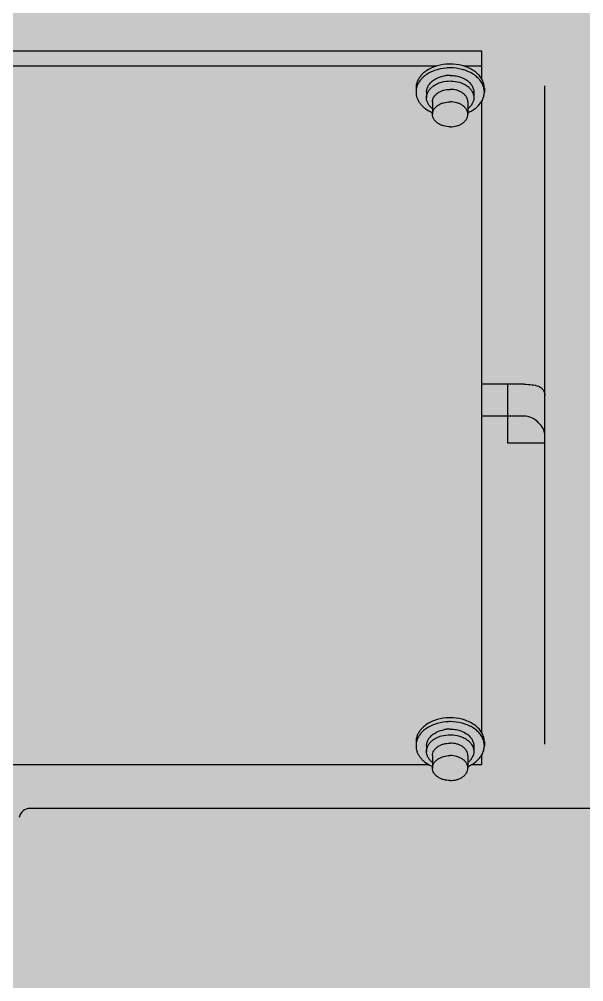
# Model space of a CAD drawing. Header units: millimetres. Extents: x -18489 to 17339, y -1599 to 10961.
# Drawn here: x -16712.42 to -16695.39, y 2468.81 to 2497.87 of the extents above; entities that cross this region are included whole.
import ezdxf

# ---------------------------------------------------------------- set-up
doc = ezdxf.new("R2010")
doc.units = ezdxf.units.MM
for name, color, linetype in [('188K-SM-03-F10-MECH-EQ-Y2257103$0$0 Xref', 8, 'Continuous'), ('188K-SM-03-F10-MECH-EQ-Y2257103$0$M-EQU-FOUNDATION', 8, 'Continuous'), ('188K-SM-03-F10-MECH-EQ-Y2257103$0$Micron CUP L10 HVAC EQU$0$M-MECH-EQU', 136, 'Continuous'), ('188K-SM-03-F10-MECH-EQ-Y2257103$0$Micron CUP L10 HVAC EQU$0$M-PHASE1 AREA', 252, 'Continuous')]:
    doc.layers.add(name, color=color, linetype=linetype)
pattern_1 = [(50, (4473.52, 709.2), (54.6554, -4.78173), [5.715, -62.865]), (355, (4473.52, 709.2), (-10.57303, 57.31705), [4.572, -50.29218]), (100.45144, (4478.076, 708.8), (44.08237, 52.53533), [4.857, -53.42707]), (46.1842, (4473.52, 724.44), (81.32371, -12.6127), [8.5725, -94.2975]), (96.63556, (4480.3, 723.39), (71.22124, 74.22784), [7.2855, -80.14068]), (351.18415, (4473.52, 724.44), (71.22124, 74.22784), [6.858, -75.43792]), (21, (4481.14, 720.63), (45.48432, -30.67956), [5.715, -62.865]), (326, (4481.14, 720.63), (18.54061, 55.25639), [4.572, -50.292]), (71.45144, (4484.93, 718.07), (64.02493, 24.57683), [4.857, -53.42698]), (37.5, (4473.521, 709.2), (0.926581, 25.366512), [0, -49.6824, 0, -51.054, 0, -50.4825]), (7.5, (4473.52, 709.2), (20.0459, 30.054172), [0, -29.1084, 0, -48.5394, 0, -19.2405]), (327.5, (4456.529, 709.2), (40.677179, -1.718623), [0, -19.05, 0, -59.436, 0, -78.867]), (317.5, (4448.91, 709.2), (44.438754, 7.62795), [0, -24.765, 0, -39.4716, 0, -56.007])]

# ---------------------------------------------------------------- blocks, each defined once
blk = doc.blocks.new('188K-SM-03-F10-MECH-EQ-Y2257103$0$Micron CUP L10 HVAC EQU$0$A$C0c53ceb0')
at = {"layer": '188K-SM-03-F10-MECH-EQ-Y2257103$0$Micron CUP L10 HVAC EQU$0$M-PHASE1 AREA'}
for p, q in [((-5553.19549, 15794.82288), (-5876.70469, 15794.82288)), ((-5553.19549, 15786.46421), (-5553.19549, 15794.82288)), ((-5566.96109, 15790.33748), (-5710.69947, 15790.33748)), ((-5553.19549, 15790.33748), (-5558.45984, 15790.33748)), ((-5573.01836, 15783.69909), (-5573.01836, 15782.53288)), ((-5552.40258, 15783.69909), (-5552.40258, 15782.53288)), ((-5534.16554, 15585.62094), (-5534.16554, 15784.4195)), ((-5569.84036, 15782.53288), (-5569.84036, 15780.82843)), ((-5555.58058, 15782.53288), (-5555.58058, 15780.82843)), ((-5568.03885, 15779.57251), (-5568.03885, 15775.80478)), ((-5557.38208, 15779.57251), (-5557.38208, 15775.80478)), ((-5553.19549, 15589.10648), (-5553.19549, 15779.76775)), ((-5540.50886, 15694.30573), (-5553.19549, 15694.30573)), ((-5545.45664, 15694.30587), (-5545.45664, 15676.58617)), ((-5540.50886, 15684.70552), (-5553.19549, 15684.70552)), ((-5545.45664, 15676.58617), (-5534.16554, 15676.58617)), ((-5573.01836, 15586.34136), (-5573.01836, 15585.17515)), ((-5552.40258, 15586.34136), (-5552.40258, 15585.17515)), ((-5569.84036, 15585.17515), (-5569.84036, 15583.4707)), ((-5555.58058, 15585.17515), (-5555.58058, 15583.4707)), ((-5568.03885, 15582.21478), (-5568.03885, 15578.44705)), ((-5557.38208, 15582.21478), (-5557.38208, 15578.44705)), ((-5553.19549, 15579.52354), (-5553.19549, 15582.41002)), ((-5709.24111, 15579.52354), (-5569.19033, 15579.52354)), ((-5556.2306, 15579.52354), (-5553.19549, 15579.52354)), ((-5503.21015, 15566.28856), (-5689.44995, 15566.28856))]:
    blk.add_line(p, q, dxfattribs=at)
for centre, radius, start, end in [((-5562.74589, 15777.84021), 9.73227, 97.1739976, 100.0449696), ((-5562.72876, 15777.71248), 9.86114, 96.1744783, 97.1800614), ((-5562.71171, 15777.54409), 10.03038, 89.9929258, 96.1678883), ((-5564.18471, 15779.33262), 6.19155, 127.5258068, 128.9357053), ((-5561.13026, 15779.4672), 6.02027, 46.9069085, 52.4938278), ((-5560.78145, 15779.84822), 5.50374, 42.7749544, 46.8486984), ((-5562.74589, 15580.48248), 9.73227, 97.1739976, 100.0449696), ((-5562.72876, 15580.35475), 9.86114, 96.1744783, 97.1800614), ((-5562.71171, 15580.18636), 10.03038, 89.9929258, 96.1678883), ((-5564.18471, 15581.97489), 6.19155, 127.5258068, 128.9357053), ((-5561.13026, 15582.10947), 6.02027, 46.9069085, 52.4938278), ((-5560.78145, 15582.49049), 5.50374, 42.7749544, 46.8486984), ((-5561.01643, 15584.70025), 5.84634, 308.528757, 313.6162458), ((-5563.51617, 15589.53259), 11.52164, 244.948865, 246.842348), ((-5564.26269, 15584.8695), 6.06708, 229.7708212, 231.4191546), ((-5561.89365, 15589.50598), 11.4928, 293.1588691, 296.1903204), ((-5689.44995, 15562.99004), 3.29853, 90, 171.1501169)]:
    blk.add_arc(centre, radius, start, end, dxfattribs=at)
for points, knots in [([(-5567.47926, 15790.16094), (-5568.27814, 15789.86615), (-5569.41542, 15789.30811), (-5570.72162, 15788.32141), (-5571.53539, 15787.50918), (-5572.18676, 15786.6244), (-5572.66283, 15785.68245), (-5572.95311, 15784.70126), (-5573.01836, 15784.03058), (-5573.01836, 15783.69909)], [0, 0, 0, 0, 0.282453329, 0.415182561, 0.541745185, 0.662447936, 0.77810747, 0.890044774, 1, 1, 1, 1]), ([(-5562.71047, 15790.98786), (-5563.12297, 15790.98786), (-5564.73974, 15790.91942), (-5566.34837, 15790.57824), (-5567.47926, 15790.16094)], [0, 0, 0, 0, 0.254957247, 1, 1, 1, 1]), ([(-5562.71047, 15789.82166), (-5563.12297, 15789.82166), (-5564.73974, 15789.75322), (-5566.34837, 15789.41204), (-5567.47926, 15788.99473)], [0, 0, 0, 0, 0.254957247, 1, 1, 1, 1]), ([(-5557.94168, 15790.16094), (-5558.31253, 15790.29779), (-5559.85695, 15790.78471), (-5561.4877, 15790.98786), (-5562.71047, 15790.98786)], [0, 0, 0, 0, 0.244303598, 1, 1, 1, 1]), ([(-5557.94168, 15788.99473), (-5558.31253, 15789.13158), (-5559.85695, 15789.6185), (-5561.4877, 15789.82166), (-5562.71047, 15789.82166)], [0, 0, 0, 0, 0.244303598, 1, 1, 1, 1]), ([(-5553.17637, 15786.46977), (-5553.41115, 15786.87375), (-5553.9897, 15787.65478), (-5555.09548, 15788.66639), (-5556.42881, 15789.52475), (-5557.42078, 15789.96872), (-5557.94168, 15790.16094)], [0, 0, 0, 0, 0.228329103, 0.471045062, 0.728675928, 1, 1, 1, 1]), ([(-5567.47926, 15788.99473), (-5568.27814, 15788.69994), (-5569.41542, 15788.14191), (-5570.72162, 15787.15521), (-5571.53539, 15786.34298), (-5572.18676, 15785.4582), (-5572.66283, 15784.51625), (-5572.95311, 15783.53505), (-5573.01836, 15782.86437), (-5573.01836, 15782.53288)], [0, 0, 0, 0, 0.282453329, 0.415182561, 0.541745185, 0.662447936, 0.77810747, 0.890044774, 1, 1, 1, 1]), ([(-5567.48399, 15786.27778), (-5567.2646, 15786.41761), (-5566.31511, 15786.9499), (-5565.2576, 15787.27903), (-5564.4434, 15787.42329)], [0, 0, 0, 0, 0.239330495, 1, 1, 1, 1]), ([(-5562.71047, 15787.57447), (-5562.52135, 15787.57447), (-5561.77133, 15787.55334), (-5561.02336, 15787.44817), (-5560.47694, 15787.32071)], [0, 0, 0, 0, 0.252084477, 1, 1, 1, 1]), ([(-5560.47694, 15787.32071), (-5560.24497, 15787.2666), (-5559.35997, 15787.02429), (-5558.5099, 15786.64296), (-5557.93695, 15786.27778)], [0, 0, 0, 0, 0.25958004, 1, 1, 1, 1]), ([(-5553.17637, 15785.30357), (-5553.41115, 15785.70754), (-5553.9897, 15786.48857), (-5555.09548, 15787.50019), (-5556.42881, 15788.35854), (-5557.42078, 15788.80252), (-5557.94168, 15788.99473)], [0, 0, 0, 0, 0.228329103, 0.471045062, 0.728675928, 1, 1, 1, 1]), ([(-5569.84034, 15782.53288), (-5569.84034, 15782.8859), (-5569.73051, 15783.6105), (-5569.2521, 15784.63005), (-5568.48983, 15785.54805), (-5567.84019, 15786.05076), (-5567.48399, 15786.27778)], [0, 0, 0, 0, 0.229920631, 0.469253804, 0.72489402, 1, 1, 1, 1]), ([(-5569.84034, 15780.82843), (-5569.84034, 15781.13128), (-5569.76047, 15781.74895), (-5569.40888, 15782.63419), (-5568.84112, 15783.45548), (-5568.348, 15783.92877), (-5568.07577, 15784.14872)], [0, 0, 0, 0, 0.234069694, 0.475329886, 0.729505668, 1, 1, 1, 1]), ([(-5567.9561, 15784.24301), (-5567.82084, 15784.3469), (-5567.24188, 15784.75525), (-5566.60076, 15785.07264), (-5566.09868, 15785.26438)], [0, 0, 0, 0, 0.24089007, 1, 1, 1, 1]), ([(-5566.09868, 15785.26438), (-5565.83637, 15785.36455), (-5564.74112, 15785.72137), (-5563.58058, 15785.87002), (-5562.71047, 15785.87002)], [0, 0, 0, 0, 0.243974103, 1, 1, 1, 1]), ([(-5562.71047, 15785.87002), (-5562.41674, 15785.87002), (-5561.26685, 15785.8199), (-5560.12292, 15785.57015), (-5559.32225, 15785.26438)], [0, 0, 0, 0, 0.255236185, 1, 1, 1, 1]), ([(-5559.32225, 15785.26438), (-5559.15073, 15785.19888), (-5558.498, 15784.92488), (-5557.88065, 15784.5624), (-5557.46484, 15784.24301)], [0, 0, 0, 0, 0.259357224, 1, 1, 1, 1]), ([(-5557.93695, 15786.27778), (-5557.58074, 15786.05076), (-5556.93111, 15785.54805), (-5556.16884, 15784.63005), (-5555.69042, 15783.6105), (-5555.58059, 15782.8859), (-5555.58059, 15782.53288)], [0, 0, 0, 0, 0.27510598, 0.530746196, 0.770079369, 1, 1, 1, 1]), ([(-5552.40258, 15783.69909), (-5552.40258, 15783.93612), (-5552.43563, 15784.41304), (-5552.58353, 15785.11968), (-5552.82813, 15785.81224), (-5553.05092, 15786.25392), (-5553.17637, 15786.46977)], [0, 0, 0, 0, 0.244493334, 0.491275134, 0.742487277, 1, 1, 1, 1]), ([(-5552.40258, 15782.53288), (-5552.40258, 15782.76991), (-5552.43563, 15783.24684), (-5552.58353, 15783.95348), (-5552.82813, 15784.64604), (-5553.05092, 15785.08772), (-5553.17637, 15785.30357)], [0, 0, 0, 0, 0.244493334, 0.491275134, 0.742487277, 1, 1, 1, 1]), ([(-5573.01836, 15782.53288), (-5573.01836, 15782.22068), (-5572.96061, 15781.58981), (-5572.70331, 15780.66411), (-5572.28045, 15779.77103), (-5571.70024, 15778.92577), (-5570.97292, 15778.14151), (-5569.8011, 15777.17479), (-5568.77304, 15776.6076), (-5568.0472, 15776.29702)], [0, 0, 0, 0, 0.111041272, 0.223864441, 0.340057107, 0.460865279, 0.587115231, 0.719198405, 1, 1, 1, 1]), ([(-5568.04623, 15777.48441), (-5568.32272, 15777.70501), (-5568.82376, 15778.1803), (-5569.4012, 15779.00714), (-5569.75901, 15779.89964), (-5569.84034, 15780.52292), (-5569.84034, 15780.82843)], [0, 0, 0, 0, 0.270746738, 0.524995294, 0.766149282, 1, 1, 1, 1]), ([(-5568.03884, 15779.57251), (-5568.03884, 15779.8199), (-5567.96705, 15780.32621), (-5567.6529, 15781.04467), (-5567.14897, 15781.70075), (-5566.47799, 15782.27088), (-5565.66606, 15782.73632), (-5564.42048, 15783.20211), (-5563.39685, 15783.34025), (-5562.71047, 15783.34025)], [0, 0, 0, 0, 0.103362596, 0.210478727, 0.324204974, 0.446028764, 0.576049326, 0.713211012, 1, 1, 1, 1]), ([(-5557.3821, 15779.57251), (-5557.3821, 15779.8199), (-5557.45389, 15780.32621), (-5557.76804, 15781.04467), (-5558.27196, 15781.70075), (-5558.94295, 15782.27088), (-5559.75488, 15782.73632), (-5561.00046, 15783.20211), (-5562.02409, 15783.34025), (-5562.71047, 15783.34025)], [0, 0, 0, 0, 0.103362596, 0.210478727, 0.324204974, 0.446028764, 0.576049326, 0.713211012, 1, 1, 1, 1]), ([(-5555.58059, 15780.82843), (-5555.58059, 15780.52292), (-5555.66192, 15779.89964), (-5556.01974, 15779.00714), (-5556.59718, 15778.1803), (-5557.09821, 15777.70501), (-5557.3747, 15777.48441)], [0, 0, 0, 0, 0.233850718, 0.475004706, 0.729253262, 1, 1, 1, 1]), ([(-5556.74156, 15783.58592), (-5556.55834, 15783.38761), (-5556.2292, 15782.9716), (-5555.85839, 15782.28495), (-5555.63164, 15781.56545), (-5555.58059, 15781.07199), (-5555.58059, 15780.82843)], [0, 0, 0, 0, 0.264767003, 0.517467871, 0.761153089, 1, 1, 1, 1]), ([(-5553.17637, 15779.76219), (-5553.05092, 15779.97805), (-5552.82813, 15780.41972), (-5552.58353, 15781.11228), (-5552.43563, 15781.81892), (-5552.40258, 15782.29585), (-5552.40258, 15782.53288)], [0, 0, 0, 0, 0.257512723, 0.508724866, 0.755506666, 1, 1, 1, 1]), ([(-5568.03884, 15775.80478), (-5568.03884, 15776.05216), (-5567.96705, 15776.55847), (-5567.6529, 15777.27693), (-5567.14897, 15777.93302), (-5566.47799, 15778.50315), (-5565.66606, 15778.96858), (-5564.42048, 15779.43438), (-5563.39685, 15779.57251), (-5562.71047, 15779.57251)], [0, 0, 0, 0, 0.103362596, 0.210478727, 0.324204974, 0.446028764, 0.576049326, 0.713211012, 1, 1, 1, 1]), ([(-5557.3821, 15775.80478), (-5557.3821, 15776.05216), (-5557.45389, 15776.55847), (-5557.76804, 15777.27693), (-5558.27196, 15777.93302), (-5558.94295, 15778.50315), (-5559.75488, 15778.96858), (-5561.00046, 15779.43438), (-5562.02409, 15779.57251), (-5562.71047, 15779.57251)], [0, 0, 0, 0, 0.103362596, 0.210478727, 0.324204974, 0.446028764, 0.576049326, 0.713211012, 1, 1, 1, 1]), ([(-5557.37374, 15776.29702), (-5556.91632, 15776.49275), (-5556.04644, 15776.93197), (-5554.87836, 15777.74706), (-5553.90489, 15778.68459), (-5553.38942, 15779.39561), (-5553.17637, 15779.76219)], [0, 0, 0, 0, 0.269931631, 0.526826294, 0.769963352, 1, 1, 1, 1]), ([(-5562.71047, 15772.03704), (-5563.39685, 15772.03704), (-5564.42048, 15772.17518), (-5565.66606, 15772.64097), (-5566.47799, 15773.10641), (-5567.14897, 15773.67654), (-5567.6529, 15774.33262), (-5567.96705, 15775.05108), (-5568.03884, 15775.55739), (-5568.03884, 15775.80478)], [0, 0, 0, 0, 0.286788988, 0.423950674, 0.553971236, 0.675795026, 0.789521273, 0.896637404, 1, 1, 1, 1]), ([(-5562.71047, 15772.03704), (-5562.02409, 15772.03704), (-5561.00046, 15772.17518), (-5559.75488, 15772.64097), (-5558.94295, 15773.10641), (-5558.27196, 15773.67654), (-5557.76804, 15774.33262), (-5557.45389, 15775.05108), (-5557.3821, 15775.55739), (-5557.3821, 15775.80478)], [0, 0, 0, 0, 0.286788988, 0.423950674, 0.553971236, 0.675795026, 0.789521273, 0.896637404, 1, 1, 1, 1]), ([(-5540.50886, 15694.30573), (-5539.69305, 15694.30573), (-5538.18531, 15694.2537), (-5536.10101, 15693.88524), (-5534.45142, 15692.71327), (-5534.16554, 15691.42885), (-5534.16554, 15690.80494)], [0, 0, 0, 0, 0.300006288, 0.55471551, 0.770561951, 1, 1, 1, 1]), ([(-5534.16554, 15679.2355), (-5534.16554, 15679.81866), (-5534.66121, 15681.13129), (-5536.01552, 15682.831), (-5537.99877, 15684.28045), (-5539.67166, 15684.70552), (-5540.50886, 15684.70552)], [0, 0, 0, 0, 0.194431003, 0.446315186, 0.720873, 1, 1, 1, 1]), ([(-5567.47926, 15592.80321), (-5568.27814, 15592.50842), (-5569.41542, 15591.95038), (-5570.72162, 15590.96368), (-5571.53539, 15590.15145), (-5572.18676, 15589.26667), (-5572.66283, 15588.32472), (-5572.95311, 15587.34353), (-5573.01836, 15586.67285), (-5573.01836, 15586.34136)], [0, 0, 0, 0, 0.282453329, 0.415182561, 0.541745185, 0.662447936, 0.77810747, 0.890044774, 1, 1, 1, 1]), ([(-5562.71047, 15593.63013), (-5563.12297, 15593.63013), (-5564.73974, 15593.56169), (-5566.34837, 15593.22051), (-5567.47926, 15592.80321)], [0, 0, 0, 0, 0.254957247, 1, 1, 1, 1]), ([(-5562.71047, 15592.46393), (-5563.12297, 15592.46393), (-5564.73974, 15592.39549), (-5566.34837, 15592.05431), (-5567.47926, 15591.637)], [0, 0, 0, 0, 0.254957247, 1, 1, 1, 1]), ([(-5557.94168, 15592.80321), (-5558.31253, 15592.94006), (-5559.85695, 15593.42698), (-5561.4877, 15593.63013), (-5562.71047, 15593.63013)], [0, 0, 0, 0, 0.244303598, 1, 1, 1, 1]), ([(-5557.94168, 15591.637), (-5558.31253, 15591.77385), (-5559.85695, 15592.26077), (-5561.4877, 15592.46393), (-5562.71047, 15592.46393)], [0, 0, 0, 0, 0.244303598, 1, 1, 1, 1]), ([(-5553.17637, 15589.11204), (-5553.41115, 15589.51602), (-5553.9897, 15590.29705), (-5555.09548, 15591.30866), (-5556.42881, 15592.16702), (-5557.42078, 15592.61099), (-5557.94168, 15592.80321)], [0, 0, 0, 0, 0.228329103, 0.471045062, 0.728675928, 1, 1, 1, 1]), ([(-5567.47926, 15591.637), (-5568.27814, 15591.34221), (-5569.41542, 15590.78418), (-5570.72162, 15589.79748), (-5571.53539, 15588.98525), (-5572.18676, 15588.10047), (-5572.66283, 15587.15852), (-5572.95311, 15586.17732), (-5573.01836, 15585.50664), (-5573.01836, 15585.17515)], [0, 0, 0, 0, 0.282453329, 0.415182561, 0.541745185, 0.662447936, 0.77810747, 0.890044774, 1, 1, 1, 1]), ([(-5567.48399, 15588.92005), (-5567.2646, 15589.05988), (-5566.31511, 15589.59217), (-5565.2576, 15589.9213), (-5564.4434, 15590.06556)], [0, 0, 0, 0, 0.239330495, 1, 1, 1, 1]), ([(-5562.71047, 15590.21674), (-5562.52135, 15590.21674), (-5561.77133, 15590.19561), (-5561.02336, 15590.09044), (-5560.47694, 15589.96298)], [0, 0, 0, 0, 0.252084477, 1, 1, 1, 1]), ([(-5560.47694, 15589.96298), (-5560.24497, 15589.90887), (-5559.35997, 15589.66656), (-5558.5099, 15589.28523), (-5557.93695, 15588.92005)], [0, 0, 0, 0, 0.25958004, 1, 1, 1, 1]), ([(-5553.17637, 15587.94584), (-5553.41115, 15588.34981), (-5553.9897, 15589.13084), (-5555.09548, 15590.14246), (-5556.42881, 15591.00081), (-5557.42078, 15591.44479), (-5557.94168, 15591.637)], [0, 0, 0, 0, 0.228329103, 0.471045062, 0.728675928, 1, 1, 1, 1]), ([(-5552.40258, 15586.34136), (-5552.40258, 15586.57839), (-5552.43563, 15587.05531), (-5552.58353, 15587.76195), (-5552.82813, 15588.45451), (-5553.05092, 15588.89619), (-5553.17637, 15589.11204)], [0, 0, 0, 0, 0.244493334, 0.491275134, 0.742487277, 1, 1, 1, 1]), ([(-5569.84034, 15585.17515), (-5569.84034, 15585.52817), (-5569.73051, 15586.25277), (-5569.2521, 15587.27232), (-5568.48983, 15588.19032), (-5567.84019, 15588.69303), (-5567.48399, 15588.92005)], [0, 0, 0, 0, 0.229920631, 0.469253804, 0.72489402, 1, 1, 1, 1]), ([(-5569.84034, 15583.4707), (-5569.84034, 15583.77355), (-5569.76047, 15584.39122), (-5569.40888, 15585.27646), (-5568.84112, 15586.09775), (-5568.348, 15586.57104), (-5568.07577, 15586.79099)], [0, 0, 0, 0, 0.234069694, 0.475329886, 0.729505668, 1, 1, 1, 1]), ([(-5567.9561, 15586.88528), (-5567.82084, 15586.98917), (-5567.24188, 15587.39752), (-5566.60076, 15587.71491), (-5566.09868, 15587.90665)], [0, 0, 0, 0, 0.24089007, 1, 1, 1, 1]), ([(-5566.09868, 15587.90665), (-5565.83637, 15588.00682), (-5564.74112, 15588.36365), (-5563.58058, 15588.51229), (-5562.71047, 15588.51229)], [0, 0, 0, 0, 0.243974103, 1, 1, 1, 1]), ([(-5562.71047, 15588.51229), (-5562.41674, 15588.51229), (-5561.26685, 15588.46217), (-5560.12292, 15588.21242), (-5559.32225, 15587.90665)], [0, 0, 0, 0, 0.255236185, 1, 1, 1, 1]), ([(-5559.32225, 15587.90665), (-5559.15073, 15587.84115), (-5558.498, 15587.56715), (-5557.88065, 15587.20467), (-5557.46484, 15586.88528)], [0, 0, 0, 0, 0.259357224, 1, 1, 1, 1]), ([(-5557.93695, 15588.92005), (-5557.58074, 15588.69303), (-5556.93111, 15588.19032), (-5556.16884, 15587.27232), (-5555.69042, 15586.25277), (-5555.58059, 15585.52817), (-5555.58059, 15585.17515)], [0, 0, 0, 0, 0.27510598, 0.530746196, 0.770079369, 1, 1, 1, 1]), ([(-5556.74156, 15586.22819), (-5556.55834, 15586.02988), (-5556.2292, 15585.61387), (-5555.85839, 15584.92722), (-5555.63164, 15584.20772), (-5555.58059, 15583.71426), (-5555.58059, 15583.4707)], [0, 0, 0, 0, 0.264767003, 0.517467871, 0.761153089, 1, 1, 1, 1]), ([(-5552.40258, 15585.17515), (-5552.40258, 15585.41218), (-5552.43563, 15585.88911), (-5552.58353, 15586.59575), (-5552.82813, 15587.28831), (-5553.05092, 15587.72999), (-5553.17637, 15587.94584)], [0, 0, 0, 0, 0.244493334, 0.491275134, 0.742487277, 1, 1, 1, 1]), ([(-5573.01836, 15585.17515), (-5573.01836, 15584.87511), (-5572.96509, 15584.26929), (-5572.72756, 15583.37876), (-5572.33671, 15582.51709), (-5571.79953, 15581.69789), (-5571.12478, 15580.93301), (-5570.03535, 15579.98231), (-5569.07496, 15579.41275), (-5568.39474, 15579.09479)], [0, 0, 0, 0, 0.11174478, 0.225149291, 0.341705381, 0.462607147, 0.588678042, 0.720351669, 1, 1, 1, 1]), ([(-5568.18109, 15580.23748), (-5568.43804, 15580.45487), (-5568.90288, 15580.92046), (-5569.43614, 15581.7213), (-5569.76562, 15582.58011), (-5569.84034, 15583.17747), (-5569.84034, 15583.4707)], [0, 0, 0, 0, 0.269574381, 0.523491077, 0.765138928, 1, 1, 1, 1]), ([(-5568.03884, 15582.21478), (-5568.03884, 15582.46217), (-5567.96705, 15582.96848), (-5567.6529, 15583.68694), (-5567.14897, 15584.34302), (-5566.47799, 15584.91315), (-5565.66606, 15585.37859), (-5564.42048, 15585.84438), (-5563.39685, 15585.98252), (-5562.71047, 15585.98252)], [0, 0, 0, 0, 0.103362596, 0.210478727, 0.324204974, 0.446028764, 0.576049326, 0.713211012, 1, 1, 1, 1]), ([(-5557.3821, 15582.21478), (-5557.3821, 15582.46217), (-5557.45389, 15582.96848), (-5557.76804, 15583.68694), (-5558.27196, 15584.34302), (-5558.94295, 15584.91315), (-5559.75488, 15585.37859), (-5561.00046, 15585.84438), (-5562.02409, 15585.98252), (-5562.71047, 15585.98252)], [0, 0, 0, 0, 0.103362596, 0.210478727, 0.324204974, 0.446028764, 0.576049326, 0.713211012, 1, 1, 1, 1]), ([(-5555.58059, 15583.4707), (-5555.58059, 15583.20205), (-5555.64299, 15582.65631), (-5555.91922, 15581.8659), (-5556.36874, 15581.11986), (-5556.76415, 15580.67676), (-5556.98348, 15580.46763)], [0, 0, 0, 0, 0.236860265, 0.479513031, 0.732801805, 1, 1, 1, 1]), ([(-5553.17637, 15582.40446), (-5553.05092, 15582.62032), (-5552.82813, 15583.06199), (-5552.58353, 15583.75455), (-5552.43563, 15584.46119), (-5552.40258, 15584.93812), (-5552.40258, 15585.17515)], [0, 0, 0, 0, 0.257512723, 0.508724866, 0.755506666, 1, 1, 1, 1]), ([(-5568.03884, 15578.44705), (-5568.03884, 15578.69443), (-5567.96705, 15579.20074), (-5567.6529, 15579.9192), (-5567.14897, 15580.57529), (-5566.47799, 15581.14542), (-5565.66606, 15581.61085), (-5564.42048, 15582.07665), (-5563.39685, 15582.21478), (-5562.71047, 15582.21478)], [0, 0, 0, 0, 0.103362596, 0.210478727, 0.324204974, 0.446028764, 0.576049326, 0.713211012, 1, 1, 1, 1]), ([(-5557.3821, 15578.44705), (-5557.3821, 15578.69443), (-5557.45389, 15579.20074), (-5557.76804, 15579.9192), (-5558.27196, 15580.57529), (-5558.94295, 15581.14542), (-5559.75488, 15581.61085), (-5561.00046, 15582.07665), (-5562.02409, 15582.21478), (-5562.71047, 15582.21478)], [0, 0, 0, 0, 0.103362596, 0.210478727, 0.324204974, 0.446028764, 0.576049326, 0.713211012, 1, 1, 1, 1]), ([(-5556.82125, 15579.19311), (-5556.42619, 15579.38758), (-5555.67544, 15579.81383), (-5554.66728, 15580.57698), (-5553.82158, 15581.43543), (-5553.36755, 15582.0755), (-5553.17637, 15582.40446)], [0, 0, 0, 0, 0.268332212, 0.524486576, 0.768135983, 1, 1, 1, 1]), ([(-5562.71047, 15574.67931), (-5563.39685, 15574.67931), (-5564.42048, 15574.81745), (-5565.66606, 15575.28324), (-5566.47799, 15575.74868), (-5567.14897, 15576.31881), (-5567.6529, 15576.97489), (-5567.96705, 15577.69335), (-5568.03884, 15578.19966), (-5568.03884, 15578.44705)], [0, 0, 0, 0, 0.286788988, 0.423950674, 0.553971236, 0.675795026, 0.789521273, 0.896637404, 1, 1, 1, 1]), ([(-5562.71047, 15574.67931), (-5562.02409, 15574.67931), (-5561.00046, 15574.81745), (-5559.75488, 15575.28324), (-5558.94295, 15575.74868), (-5558.27196, 15576.31881), (-5557.76804, 15576.97489), (-5557.45389, 15577.69335), (-5557.3821, 15578.19966), (-5557.3821, 15578.44705)], [0, 0, 0, 0, 0.286788988, 0.423950674, 0.553971236, 0.675795026, 0.789521273, 0.896637404, 1, 1, 1, 1])]:
    blk.add_open_spline(points, degree=3, knots=knots, dxfattribs=at)
blk = doc.blocks.new('188K-SM-03-F10-MECH-EQ-Y2257103$0$Micron CUP L10 HVAC EQU')
at = {"layer": '188K-SM-03-F10-MECH-EQ-Y2257103$0$Micron CUP L10 HVAC EQU$0$M-MECH-EQU'}
blk.add_blockref('188K-SM-03-F10-MECH-EQ-Y2257103$0$Micron CUP L10 HVAC EQU$0$A$C0c53ceb0', (-206166.7, 2082.18), dxfattribs=at)
blk = doc.blocks.new('188K-SM-03-F10-MECH-EQ-Y2257103')
at = {"layer": '188K-SM-03-F10-MECH-EQ-Y2257103$0$M-EQU-FOUNDATION'}
h = blk.add_hatch(dxfattribs=at)
h.set_pattern_fill('AR-CONC', color=256, scale=0.3)
h.set_pattern_definition(pattern_1)
h.paths.add_polyline_path([(-17043.149, 4192.459), (-16393.149, 4192.459), (-16393.149, 1372.459), (-17043.149, 1372.459)], flags=16)
h.paths.add_polyline_path([(-17048.149, 4197.459), (-16388.149, 4197.459), (-16388.149, 1367.459), (-17048.149, 1367.459)])
h = blk.add_hatch(dxfattribs=at)
h.set_pattern_fill('AR-CONC', color=256, scale=0.3)
h.set_pattern_definition(pattern_1)
h.paths.add_polyline_path([(-17033.149, 4182.459), (-16403.149, 4182.459), (-16403.149, 1382.459), (-17033.149, 1382.459)])
at = {"layer": '188K-SM-03-F10-MECH-EQ-Y2257103$0$0 Xref', "xscale": 0.1, "yscale": 0.1, "zscale": 0.1}
blk.add_blockref('188K-SM-03-F10-MECH-EQ-Y2257103$0$Micron CUP L10 HVAC EQU', (4473.521, 709.199), dxfattribs=at)

msp = doc.modelspace()

# ---------------------------------------------------------------- block references
msp.add_blockref('188K-SM-03-F10-MECH-EQ-Y2257103', (0, 0))

doc.saveas('drawing.dxf')
